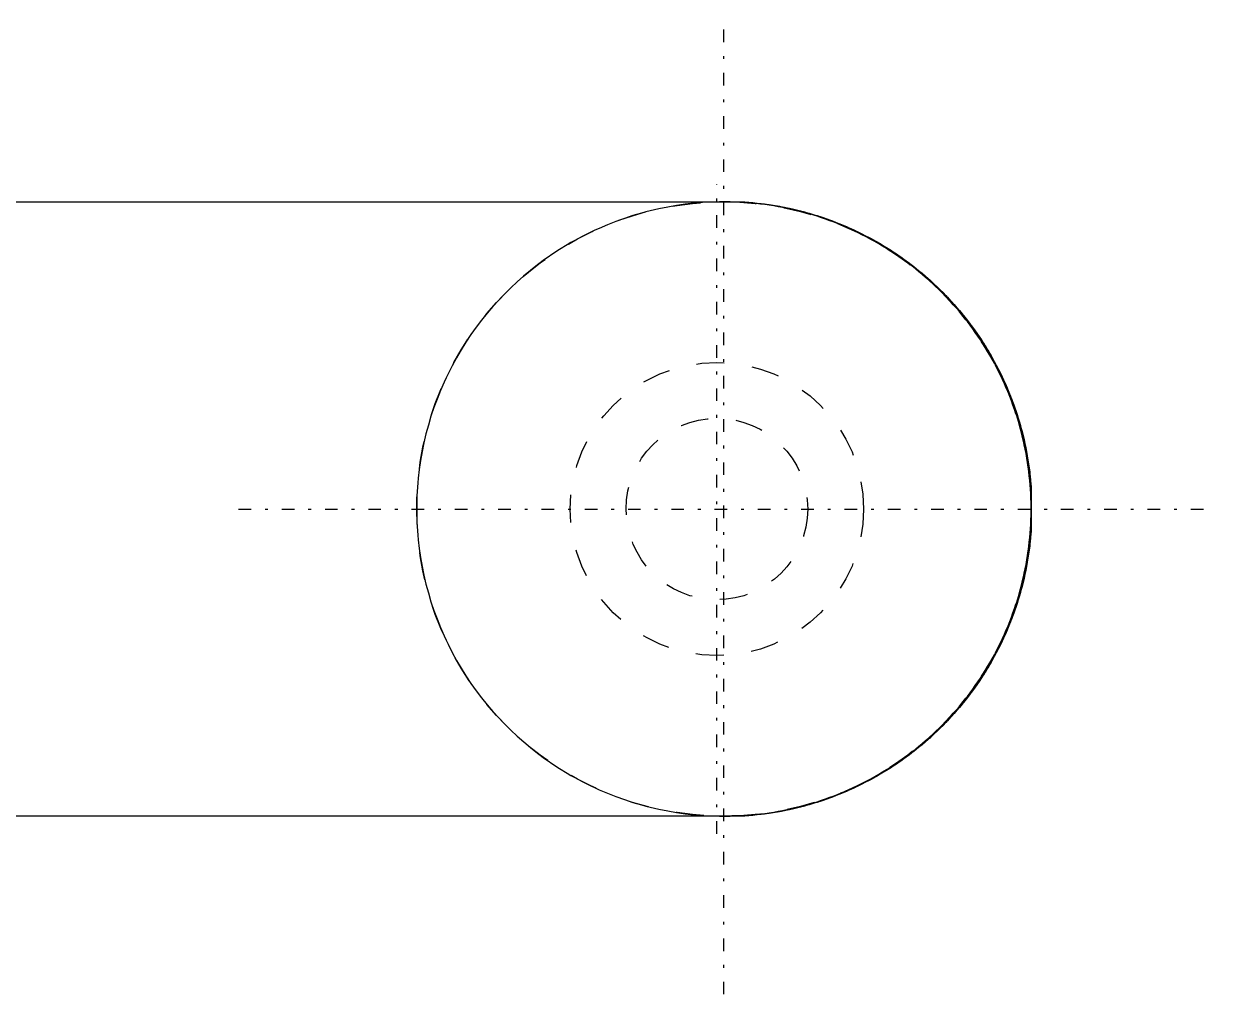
# Model space of a CAD drawing. Header units: millimetres. Extents: x 24815 to 36799, y -9299 to 5469.
# Drawn here: x 28559.57 to 28602.02, y 3449.67 to 3484.43 of the extents above; entities that cross this region are included whole.
import ezdxf

# ---------------------------------------------------------------- set-up
doc = ezdxf.new("R2010")
doc.units = ezdxf.units.MM
doc.linetypes.add('GESTRICHELT', pattern=[2, 1, -1])
doc.linetypes.add('MITTE', pattern=[1.5, 0.45, -0.5, 0.05, -0.5])

msp = doc.modelspace()

# ---------------------------------------------------------------- linework, layer by layer
at = {"color": 3, "linetype": 'MITTE'}
for p, q in [((28584.644, 3449.67), (28584.644, 3484.43)), ((28584.394, 3455.42), (28584.394, 3478.68)), ((28567.264, 3467.05), (28602.024, 3467.05))]:
    msp.add_line(p, q, dxfattribs=at)
at = {"color": 7, "linetype": 'Continuous'}
for p, q in [((28489.971, 3478.05), (28585.318, 3478.05)), ((28595.644, 3467.863), (28595.644, 3466.238)), ((28585.318, 3456.05), (28489.971, 3456.05))]:
    msp.add_line(p, q, dxfattribs=at)
at = {"color": 2, "linetype": 'GESTRICHELT'}
for points in [[(28584.644, 3478.05), (28584.493, 3478.049), (28584.187, 3478.041), (28583.879, 3478.024), (28583.724, 3478.012), (28583.569, 3477.998), (28583.257, 3477.963), (28582.945, 3477.918), (28582.632, 3477.865), (28582.32, 3477.802), (28582.008, 3477.73), (28581.852, 3477.69), (28581.697, 3477.648), (28581.388, 3477.557), (28581.081, 3477.457), (28580.776, 3477.348), (28580.475, 3477.23), (28580.177, 3477.102), (28580.029, 3477.036), (28579.883, 3476.967), (28579.593, 3476.822), (28579.308, 3476.669), (28579.167, 3476.59), (28579.028, 3476.508), (28578.753, 3476.34), (28578.484, 3476.164), (28578.352, 3476.073), (28578.222, 3475.981), (28577.966, 3475.791), (28577.717, 3475.595), (28577.475, 3475.393), (28577.24, 3475.186), (28577.014, 3474.973), (28576.903, 3474.866), (28576.795, 3474.757), (28576.581, 3474.532), (28576.371, 3474.3), (28576.167, 3474.06), (28575.968, 3473.812), (28575.775, 3473.557), (28575.681, 3473.426), (28575.588, 3473.294), (28575.409, 3473.026), (28575.236, 3472.75), (28575.072, 3472.469), (28574.915, 3472.182), (28574.766, 3471.891), (28574.695, 3471.743), (28574.627, 3471.594), (28574.496, 3471.293), (28574.374, 3470.989), (28574.261, 3470.681), (28574.157, 3470.37), (28574.063, 3470.056), (28574.019, 3469.898), (28573.978, 3469.74), (28573.903, 3469.423), (28573.838, 3469.105), (28573.782, 3468.786), (28573.736, 3468.468), (28573.699, 3468.15), (28573.685, 3467.992), (28573.672, 3467.833), (28573.654, 3467.518), (28573.645, 3467.206), (28573.644, 3467.05), (28573.645, 3466.895), (28573.654, 3466.582), (28573.672, 3466.267), (28573.685, 3466.109), (28573.699, 3465.951), (28573.736, 3465.633), (28573.782, 3465.314), (28573.838, 3464.995), (28573.903, 3464.677), (28573.978, 3464.36), (28574.02, 3464.202), (28574.063, 3464.044), (28574.157, 3463.73), (28574.261, 3463.419), (28574.374, 3463.111), (28574.496, 3462.806), (28574.627, 3462.505), (28574.696, 3462.357), (28574.767, 3462.209), (28574.916, 3461.917), (28575.072, 3461.63), (28575.237, 3461.349), (28575.409, 3461.074), (28575.589, 3460.805), (28575.681, 3460.673), (28575.776, 3460.543), (28575.968, 3460.288), (28576.167, 3460.04), (28576.372, 3459.8), (28576.581, 3459.568), (28576.795, 3459.344), (28576.903, 3459.235), (28577.014, 3459.127), (28577.241, 3458.915), (28577.476, 3458.707), (28577.718, 3458.505), (28577.967, 3458.309), (28578.223, 3458.119), (28578.353, 3458.027), (28578.486, 3457.936), (28578.754, 3457.76), (28579.029, 3457.592), (28579.168, 3457.51), (28579.309, 3457.431), (28579.594, 3457.278), (28579.884, 3457.134), (28580.031, 3457.065), (28580.178, 3456.998), (28580.476, 3456.871), (28580.777, 3456.753), (28581.082, 3456.643), (28581.389, 3456.543), (28581.698, 3456.452), (28581.853, 3456.411), (28582.008, 3456.371), (28582.32, 3456.299), (28582.633, 3456.236), (28582.945, 3456.182), (28583.258, 3456.138), (28583.569, 3456.103), (28583.724, 3456.089), (28583.879, 3456.077), (28584.187, 3456.06), (28584.493, 3456.051), (28584.644, 3456.05)], [(28595.644, 3467.05), (28595.644, 3467.128), (28595.642, 3467.285), (28595.637, 3467.442), (28595.634, 3467.521), (28595.631, 3467.6), (28595.622, 3467.758), (28595.61, 3467.916), (28595.596, 3468.076), (28595.58, 3468.235), (28595.562, 3468.394), (28595.552, 3468.474), (28595.541, 3468.554), (28595.518, 3468.714), (28595.492, 3468.874), (28595.464, 3469.034), (28595.434, 3469.194), (28595.401, 3469.353), (28595.383, 3469.433), (28595.365, 3469.513), (28595.327, 3469.672), (28595.287, 3469.83), (28595.266, 3469.91), (28595.245, 3469.989), (28595.2, 3470.146), (28595.152, 3470.304), (28595.128, 3470.382), (28595.103, 3470.46), (28595.05, 3470.616), (28594.996, 3470.771), (28594.939, 3470.925), (28594.88, 3471.079), (28594.819, 3471.231), (28594.787, 3471.307), (28594.755, 3471.383), (28594.689, 3471.533), (28594.621, 3471.683), (28594.551, 3471.831), (28594.479, 3471.978), (28594.404, 3472.124), (28594.366, 3472.196), (28594.328, 3472.269), (28594.249, 3472.412), (28594.169, 3472.554), (28594.086, 3472.694), (28594.002, 3472.833), (28593.916, 3472.97), (28593.872, 3473.038), (28593.827, 3473.106), (28593.738, 3473.24), (28593.646, 3473.373), (28593.553, 3473.503), (28593.458, 3473.632), (28593.361, 3473.76), (28593.313, 3473.822), (28593.264, 3473.885), (28593.164, 3474.008), (28593.063, 3474.13), (28592.961, 3474.249), (28592.858, 3474.367), (28592.754, 3474.483), (28592.701, 3474.54), (28592.648, 3474.596), (28592.542, 3474.708), (28592.434, 3474.817), (28592.38, 3474.871), (28592.325, 3474.925), (28592.213, 3475.032), (28592.1, 3475.138), (28592.043, 3475.191), (28591.985, 3475.243), (28591.868, 3475.346), (28591.749, 3475.448), (28591.628, 3475.549), (28591.506, 3475.648), (28591.381, 3475.746), (28591.319, 3475.794), (28591.255, 3475.842), (28591.128, 3475.937), (28590.998, 3476.03), (28590.868, 3476.121), (28590.735, 3476.21), (28590.601, 3476.298), (28590.533, 3476.341), (28590.465, 3476.384), (28590.329, 3476.468), (28590.19, 3476.55), (28590.051, 3476.63), (28589.91, 3476.708), (28589.767, 3476.785), (28589.696, 3476.822), (28589.624, 3476.859), (28589.479, 3476.931), (28589.334, 3477.001), (28589.187, 3477.069), (28589.04, 3477.134), (28588.891, 3477.198), (28588.816, 3477.229), (28588.741, 3477.259), (28588.591, 3477.318), (28588.44, 3477.375), (28588.288, 3477.429), (28588.135, 3477.482), (28587.982, 3477.532), (28587.905, 3477.556), (28587.828, 3477.58), (28587.674, 3477.625), (28587.519, 3477.668), (28587.441, 3477.689), (28587.364, 3477.709), (28587.208, 3477.748), (28587.052, 3477.784), (28586.974, 3477.801), (28586.896, 3477.818), (28586.74, 3477.849), (28586.583, 3477.878), (28586.427, 3477.905), (28586.27, 3477.93), (28586.114, 3477.952), (28586.036, 3477.962), (28585.958, 3477.972), (28585.802, 3477.989), (28585.646, 3478.005), (28585.49, 3478.018), (28585.335, 3478.029), (28585.181, 3478.037), (28585.104, 3478.041), (28585.027, 3478.044), (28584.873, 3478.048), (28584.72, 3478.05), (28584.644, 3478.05)], [(28585.318, 3478.05), (28585.391, 3478.046), (28585.538, 3478.035), (28585.684, 3478.022), (28585.758, 3478.015), (28585.831, 3478.007), (28585.977, 3477.991), (28586.122, 3477.972), (28586.268, 3477.952), (28586.413, 3477.929), (28586.558, 3477.905), (28586.63, 3477.892), (28586.702, 3477.878), (28586.846, 3477.85), (28586.99, 3477.82), (28587.133, 3477.788), (28587.275, 3477.754), (28587.417, 3477.719), (28587.488, 3477.7), (28587.558, 3477.681), (28587.699, 3477.641), (28587.839, 3477.6), (28587.909, 3477.579), (28587.979, 3477.557), (28588.117, 3477.512), (28588.255, 3477.465), (28588.324, 3477.441), (28588.393, 3477.417), (28588.529, 3477.367), (28588.665, 3477.315), (28588.799, 3477.261), (28588.933, 3477.206), (28589.066, 3477.149), (28589.132, 3477.12), (28589.198, 3477.09), (28589.329, 3477.03), (28589.459, 3476.968), (28589.588, 3476.904), (28589.716, 3476.839), (28589.843, 3476.772), (28589.906, 3476.738), (28589.969, 3476.704), (28590.094, 3476.634), (28590.217, 3476.563), (28590.34, 3476.491), (28590.461, 3476.417), (28590.581, 3476.341), (28590.641, 3476.303), (28590.7, 3476.264), (28590.819, 3476.185), (28590.937, 3476.104), (28591.054, 3476.022), (28591.171, 3475.937), (28591.286, 3475.852), (28591.344, 3475.808), (28591.401, 3475.764), (28591.514, 3475.675), (28591.627, 3475.584), (28591.739, 3475.491), (28591.85, 3475.397), (28591.959, 3475.301), (28592.014, 3475.253), (28592.068, 3475.204), (28592.175, 3475.105), (28592.282, 3475.004), (28592.334, 3474.954), (28592.387, 3474.902), (28592.49, 3474.799), (28592.593, 3474.694), (28592.644, 3474.641), (28592.694, 3474.587), (28592.794, 3474.479), (28592.893, 3474.37), (28592.99, 3474.259), (28593.086, 3474.146), (28593.18, 3474.033), (28593.227, 3473.975), (28593.273, 3473.918), (28593.365, 3473.801), (28593.455, 3473.683), (28593.543, 3473.564), (28593.63, 3473.444), (28593.715, 3473.323), (28593.757, 3473.262), (28593.799, 3473.2), (28593.881, 3473.076), (28593.961, 3472.951), (28594.04, 3472.825), (28594.117, 3472.698), (28594.192, 3472.57), (28594.229, 3472.506), (28594.266, 3472.441), (28594.338, 3472.311), (28594.408, 3472.179), (28594.476, 3472.047), (28594.543, 3471.914), (28594.608, 3471.78), (28594.64, 3471.712), (28594.671, 3471.645), (28594.732, 3471.509), (28594.791, 3471.372), (28594.849, 3471.235), (28594.905, 3471.097), (28594.958, 3470.958), (28594.984, 3470.888), (28595.01, 3470.818), (28595.06, 3470.678), (28595.108, 3470.537), (28595.131, 3470.467), (28595.154, 3470.396), (28595.198, 3470.254), (28595.241, 3470.111), (28595.261, 3470.04), (28595.281, 3469.968), (28595.319, 3469.825), (28595.356, 3469.681), (28595.39, 3469.537), (28595.423, 3469.392), (28595.453, 3469.248), (28595.468, 3469.175), (28595.482, 3469.102), (28595.508, 3468.957), (28595.533, 3468.811), (28595.555, 3468.666), (28595.576, 3468.52), (28595.595, 3468.374), (28595.603, 3468.301), (28595.611, 3468.228), (28595.626, 3468.082), (28595.639, 3467.936), (28595.644, 3467.863)], [(28584.644, 3456.05), (28584.72, 3456.051), (28584.873, 3456.053), (28585.027, 3456.057), (28585.104, 3456.06), (28585.181, 3456.064), (28585.335, 3456.072), (28585.49, 3456.083), (28585.646, 3456.096), (28585.802, 3456.111), (28585.958, 3456.129), (28586.036, 3456.139), (28586.114, 3456.149), (28586.27, 3456.171), (28586.427, 3456.196), (28586.583, 3456.223), (28586.74, 3456.252), (28586.896, 3456.283), (28586.974, 3456.3), (28587.052, 3456.317), (28587.208, 3456.353), (28587.364, 3456.392), (28587.441, 3456.412), (28587.519, 3456.433), (28587.674, 3456.476), (28587.828, 3456.521), (28587.905, 3456.545), (28587.982, 3456.569), (28588.135, 3456.619), (28588.288, 3456.671), (28588.44, 3456.726), (28588.591, 3456.783), (28588.741, 3456.842), (28588.816, 3456.872), (28588.891, 3456.903), (28589.04, 3456.967), (28589.187, 3457.032), (28589.334, 3457.1), (28589.479, 3457.17), (28589.624, 3457.242), (28589.696, 3457.279), (28589.767, 3457.316), (28589.91, 3457.392), (28590.051, 3457.471), (28590.19, 3457.551), (28590.329, 3457.633), (28590.465, 3457.717), (28590.533, 3457.76), (28590.601, 3457.803), (28590.735, 3457.891), (28590.868, 3457.98), (28590.998, 3458.071), (28591.128, 3458.164), (28591.255, 3458.259), (28591.319, 3458.307), (28591.381, 3458.355), (28591.506, 3458.453), (28591.628, 3458.552), (28591.749, 3458.653), (28591.868, 3458.755), (28591.985, 3458.858), (28592.043, 3458.91), (28592.1, 3458.963), (28592.213, 3459.069), (28592.325, 3459.176), (28592.38, 3459.23), (28592.434, 3459.284), (28592.542, 3459.393), (28592.648, 3459.505), (28592.701, 3459.561), (28592.754, 3459.618), (28592.858, 3459.734), (28592.961, 3459.851), (28593.063, 3459.971), (28593.164, 3460.093), (28593.264, 3460.216), (28593.313, 3460.278), (28593.361, 3460.341), (28593.458, 3460.469), (28593.553, 3460.597), (28593.646, 3460.728), (28593.738, 3460.861), (28593.827, 3460.995), (28593.872, 3461.062), (28593.916, 3461.131), (28594.002, 3461.268), (28594.086, 3461.407), (28594.169, 3461.547), (28594.249, 3461.689), (28594.328, 3461.832), (28594.366, 3461.904), (28594.404, 3461.977), (28594.479, 3462.123), (28594.551, 3462.27), (28594.621, 3462.418), (28594.689, 3462.568), (28594.755, 3462.718), (28594.787, 3462.794), (28594.819, 3462.87), (28594.88, 3463.022), (28594.939, 3463.176), (28594.996, 3463.33), (28595.05, 3463.485), (28595.103, 3463.641), (28595.128, 3463.719), (28595.152, 3463.797), (28595.2, 3463.955), (28595.245, 3464.112), (28595.266, 3464.191), (28595.287, 3464.271), (28595.327, 3464.429), (28595.365, 3464.588), (28595.383, 3464.668), (28595.401, 3464.748), (28595.434, 3464.907), (28595.464, 3465.067), (28595.492, 3465.227), (28595.518, 3465.387), (28595.541, 3465.547), (28595.552, 3465.627), (28595.562, 3465.706), (28595.58, 3465.866), (28595.596, 3466.025), (28595.61, 3466.184), (28595.622, 3466.343), (28595.631, 3466.501), (28595.634, 3466.58), (28595.637, 3466.659), (28595.642, 3466.816), (28595.644, 3466.973), (28595.644, 3467.05)], [(28595.644, 3466.238), (28595.639, 3466.165), (28595.626, 3466.019), (28595.611, 3465.873), (28595.603, 3465.8), (28595.595, 3465.727), (28595.576, 3465.581), (28595.555, 3465.435), (28595.533, 3465.289), (28595.508, 3465.144), (28595.482, 3464.999), (28595.468, 3464.926), (28595.453, 3464.853), (28595.423, 3464.709), (28595.39, 3464.564), (28595.356, 3464.42), (28595.319, 3464.276), (28595.281, 3464.132), (28595.261, 3464.061), (28595.241, 3463.989), (28595.198, 3463.847), (28595.154, 3463.705), (28595.131, 3463.634), (28595.108, 3463.564), (28595.06, 3463.423), (28595.01, 3463.283), (28594.984, 3463.213), (28594.958, 3463.143), (28594.905, 3463.004), (28594.849, 3462.866), (28594.791, 3462.728), (28594.732, 3462.592), (28594.671, 3462.456), (28594.64, 3462.388), (28594.608, 3462.321), (28594.543, 3462.187), (28594.476, 3462.054), (28594.408, 3461.922), (28594.338, 3461.79), (28594.266, 3461.66), (28594.229, 3461.595), (28594.192, 3461.531), (28594.117, 3461.403), (28594.04, 3461.276), (28593.961, 3461.149), (28593.881, 3461.025), (28593.799, 3460.901), (28593.757, 3460.839), (28593.715, 3460.778), (28593.63, 3460.657), (28593.543, 3460.536), (28593.455, 3460.417), (28593.365, 3460.3), (28593.273, 3460.183), (28593.227, 3460.126), (28593.18, 3460.068), (28593.086, 3459.955), (28592.99, 3459.842), (28592.893, 3459.731), (28592.794, 3459.622), (28592.694, 3459.514), (28592.644, 3459.46), (28592.593, 3459.407), (28592.49, 3459.302), (28592.387, 3459.199), (28592.334, 3459.147), (28592.282, 3459.096), (28592.175, 3458.996), (28592.068, 3458.897), (28592.014, 3458.848), (28591.959, 3458.8), (28591.85, 3458.704), (28591.739, 3458.61), (28591.627, 3458.517), (28591.514, 3458.426), (28591.401, 3458.337), (28591.344, 3458.293), (28591.286, 3458.249), (28591.171, 3458.163), (28591.054, 3458.079), (28590.937, 3457.997), (28590.819, 3457.916), (28590.7, 3457.837), (28590.641, 3457.798), (28590.581, 3457.76), (28590.461, 3457.684), (28590.34, 3457.61), (28590.217, 3457.538), (28590.094, 3457.466), (28589.969, 3457.397), (28589.906, 3457.362), (28589.843, 3457.328), (28589.716, 3457.262), (28589.588, 3457.197), (28589.459, 3457.133), (28589.329, 3457.071), (28589.198, 3457.011), (28589.132, 3456.981), (28589.066, 3456.952), (28588.933, 3456.895), (28588.799, 3456.84), (28588.665, 3456.786), (28588.529, 3456.734), (28588.393, 3456.684), (28588.324, 3456.659), (28588.255, 3456.635), (28588.117, 3456.589), (28587.979, 3456.544), (28587.909, 3456.522), (28587.839, 3456.501), (28587.699, 3456.459), (28587.558, 3456.42), (28587.488, 3456.401), (28587.417, 3456.382), (28587.275, 3456.347), (28587.133, 3456.313), (28586.99, 3456.281), (28586.846, 3456.251), (28586.702, 3456.222), (28586.63, 3456.209), (28586.558, 3456.196), (28586.413, 3456.172), (28586.268, 3456.149), (28586.122, 3456.129), (28585.977, 3456.11), (28585.831, 3456.093), (28585.758, 3456.086), (28585.684, 3456.079), (28585.538, 3456.066), (28585.391, 3456.055), (28585.318, 3456.05)]]:
    msp.add_lwpolyline(points, dxfattribs=at)
at = {"color": 7, "linetype": 'Continuous'}
for points in [[(28585.318, 3478.05), (28585.389, 3478.046), (28585.53, 3478.036), (28585.672, 3478.023), (28585.743, 3478.016), (28585.815, 3478.009), (28585.957, 3477.993), (28586.1, 3477.975), (28586.243, 3477.955), (28586.386, 3477.934), (28586.528, 3477.91), (28586.6, 3477.897), (28586.671, 3477.884), (28586.814, 3477.857), (28586.957, 3477.827), (28587.099, 3477.796), (28587.242, 3477.762), (28587.384, 3477.727), (28587.455, 3477.709), (28587.526, 3477.69), (28587.667, 3477.651), (28587.808, 3477.609), (28587.879, 3477.588), (28587.949, 3477.566), (28588.089, 3477.521), (28588.229, 3477.475), (28588.298, 3477.45), (28588.368, 3477.426), (28588.506, 3477.375), (28588.644, 3477.323), (28588.782, 3477.268), (28588.918, 3477.212), (28589.054, 3477.154), (28589.121, 3477.125), (28589.189, 3477.094), (28589.323, 3477.033), (28589.456, 3476.969), (28589.588, 3476.904), (28589.72, 3476.837), (28589.85, 3476.769), (28589.915, 3476.734), (28589.98, 3476.698), (28590.108, 3476.626), (28590.235, 3476.553), (28590.362, 3476.477), (28590.487, 3476.401), (28590.611, 3476.322), (28590.672, 3476.282), (28590.733, 3476.242), (28590.854, 3476.161), (28590.975, 3476.078), (28591.093, 3475.994), (28591.211, 3475.908), (28591.327, 3475.821), (28591.384, 3475.777), (28591.441, 3475.732), (28591.554, 3475.643), (28591.666, 3475.552), (28591.776, 3475.46), (28591.885, 3475.367), (28591.992, 3475.272), (28592.045, 3475.225), (28592.098, 3475.177), (28592.202, 3475.08), (28592.304, 3474.983), (28592.355, 3474.934), (28592.405, 3474.884), (28592.504, 3474.785), (28592.602, 3474.684), (28592.65, 3474.633), (28592.699, 3474.582), (28592.795, 3474.478), (28592.89, 3474.372), (28592.985, 3474.265), (28593.078, 3474.155), (28593.17, 3474.045), (28593.216, 3473.989), (28593.261, 3473.932), (28593.351, 3473.818), (28593.44, 3473.703), (28593.528, 3473.585), (28593.614, 3473.467), (28593.698, 3473.347), (28593.74, 3473.286), (28593.782, 3473.225), (28593.864, 3473.103), (28593.944, 3472.978), (28594.023, 3472.853), (28594.1, 3472.726), (28594.176, 3472.598), (28594.214, 3472.533), (28594.25, 3472.468), (28594.323, 3472.338), (28594.394, 3472.206), (28594.463, 3472.074), (28594.53, 3471.94), (28594.596, 3471.805), (28594.628, 3471.737), (28594.66, 3471.669), (28594.722, 3471.532), (28594.782, 3471.395), (28594.84, 3471.256), (28594.897, 3471.117), (28594.951, 3470.977), (28594.978, 3470.906), (28595.004, 3470.836), (28595.054, 3470.694), (28595.103, 3470.552), (28595.127, 3470.481), (28595.15, 3470.409), (28595.195, 3470.266), (28595.238, 3470.122), (28595.258, 3470.05), (28595.279, 3469.977), (28595.317, 3469.833), (28595.354, 3469.688), (28595.389, 3469.542), (28595.422, 3469.396), (28595.453, 3469.25), (28595.467, 3469.177), (28595.481, 3469.104), (28595.508, 3468.958), (28595.533, 3468.812), (28595.555, 3468.665), (28595.576, 3468.519), (28595.595, 3468.373), (28595.603, 3468.3), (28595.611, 3468.227), (28595.626, 3468.081), (28595.639, 3467.936), (28595.644, 3467.863)], [(28595.644, 3466.238), (28595.639, 3466.165), (28595.626, 3466.02), (28595.611, 3465.874), (28595.603, 3465.801), (28595.595, 3465.728), (28595.576, 3465.582), (28595.555, 3465.435), (28595.533, 3465.289), (28595.508, 3465.143), (28595.481, 3464.997), (28595.467, 3464.924), (28595.453, 3464.851), (28595.422, 3464.705), (28595.389, 3464.559), (28595.354, 3464.413), (28595.317, 3464.268), (28595.279, 3464.123), (28595.258, 3464.051), (28595.238, 3463.979), (28595.195, 3463.835), (28595.15, 3463.692), (28595.127, 3463.62), (28595.103, 3463.549), (28595.054, 3463.407), (28595.004, 3463.265), (28594.978, 3463.195), (28594.951, 3463.124), (28594.897, 3462.984), (28594.84, 3462.845), (28594.782, 3462.706), (28594.722, 3462.569), (28594.66, 3462.432), (28594.628, 3462.364), (28594.596, 3462.296), (28594.53, 3462.161), (28594.463, 3462.027), (28594.394, 3461.895), (28594.323, 3461.763), (28594.25, 3461.632), (28594.214, 3461.568), (28594.176, 3461.503), (28594.1, 3461.375), (28594.023, 3461.248), (28593.944, 3461.123), (28593.864, 3460.998), (28593.782, 3460.875), (28593.74, 3460.815), (28593.698, 3460.754), (28593.614, 3460.634), (28593.528, 3460.515), (28593.44, 3460.398), (28593.351, 3460.283), (28593.261, 3460.169), (28593.216, 3460.112), (28593.17, 3460.056), (28593.078, 3459.946), (28592.985, 3459.836), (28592.89, 3459.729), (28592.795, 3459.623), (28592.699, 3459.519), (28592.65, 3459.467), (28592.602, 3459.416), (28592.504, 3459.316), (28592.405, 3459.216), (28592.355, 3459.167), (28592.304, 3459.118), (28592.202, 3459.021), (28592.098, 3458.924), (28592.045, 3458.876), (28591.992, 3458.829), (28591.885, 3458.734), (28591.776, 3458.641), (28591.666, 3458.549), (28591.554, 3458.458), (28591.441, 3458.368), (28591.384, 3458.324), (28591.327, 3458.28), (28591.211, 3458.193), (28591.093, 3458.107), (28590.975, 3458.023), (28590.854, 3457.94), (28590.733, 3457.859), (28590.672, 3457.819), (28590.611, 3457.779), (28590.487, 3457.7), (28590.362, 3457.624), (28590.235, 3457.548), (28590.108, 3457.475), (28589.98, 3457.403), (28589.915, 3457.367), (28589.85, 3457.332), (28589.72, 3457.264), (28589.588, 3457.197), (28589.456, 3457.132), (28589.323, 3457.068), (28589.189, 3457.007), (28589.121, 3456.976), (28589.054, 3456.947), (28588.918, 3456.889), (28588.782, 3456.832), (28588.644, 3456.778), (28588.506, 3456.726), (28588.368, 3456.675), (28588.298, 3456.65), (28588.229, 3456.626), (28588.089, 3456.579), (28587.949, 3456.534), (28587.879, 3456.513), (28587.808, 3456.491), (28587.667, 3456.45), (28587.526, 3456.411), (28587.455, 3456.392), (28587.384, 3456.374), (28587.242, 3456.339), (28587.099, 3456.305), (28586.957, 3456.274), (28586.814, 3456.244), (28586.671, 3456.217), (28586.6, 3456.204), (28586.528, 3456.191), (28586.386, 3456.167), (28586.243, 3456.146), (28586.1, 3456.126), (28585.957, 3456.108), (28585.815, 3456.092), (28585.743, 3456.084), (28585.672, 3456.078), (28585.53, 3456.065), (28585.389, 3456.055), (28585.318, 3456.05)]]:
    msp.add_lwpolyline(points, dxfattribs=at)
at = {"color": 2, "linetype": 'GESTRICHELT'}
for centre, radius in [((28584.644, 3467.05), 11), ((28584.394, 3467.05), 5.25), ((28584.394, 3467.05), 3.25)]:
    msp.add_circle(centre, radius, dxfattribs=at)

doc.saveas('drawing.dxf')
